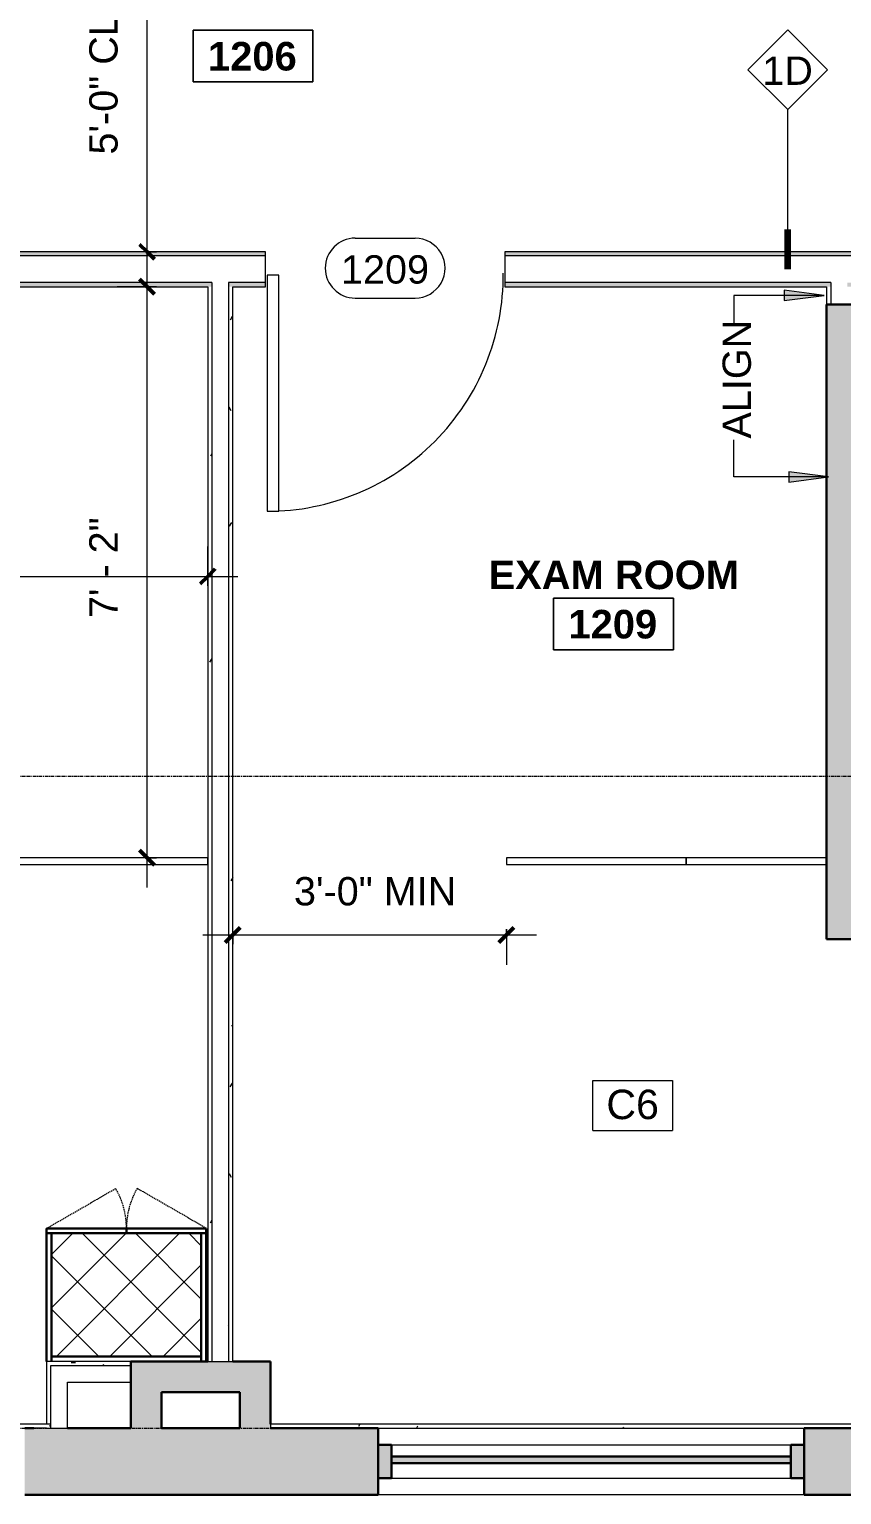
# Model space of a CAD drawing. Header units: inches. Extents: x 2810 to 3942, y 247 to 1114.
# Drawn here: x 2988.9 to 3111, y 279.7 to 499.9 of the extents above; entities that cross this region are included whole.
import ezdxf

# ---------------------------------------------------------------- set-up
doc = ezdxf.new("R2010")
doc.units = ezdxf.units.IN
doc.header["$MEASUREMENT"] = 0
doc.linetypes.add('Grid Line 1_2_', pattern=[0.8749999999999999, 0.4999999999999999, -0.125, 0.125, -0.125])
doc.linetypes.add('Hidden', pattern=[0.2812499999999999, 0.1874999999999999, -0.09374999999999997])
for name, color, linetype, lineweight in [('A-ANNO-DIMS', 211, 'Continuous', 9), ('A-ANNO-DIMS-48', 211, 'Continuous', 9), ('A-ANNO-KEYN', 231, 'Continuous', 9), ('A-AREA-IDEN', 2, 'Continuous', 9), ('A-DOOR', 31, 'Continuous', 18), ('A-DOOR-IDEN', 31, 'Continuous', 9), ('A-GLAZ-CURT', 52, 'Continuous', 18), ('A-GLAZ-CWMG', 51, 'Continuous', 18), ('A-WALL', 113, 'Continuous', 18), ('A-WALL-IDEN', 211, 'Continuous', 9), ('A-WALL-PATT', 111, 'Continuous', 18), ('G-ANNO-TEXT', 231, 'Continuous', 9), ('I-WALL', 2, 'Continuous', 18), ('Q-CASE', 31, 'Continuous', 9), ('S-GRID', 1, 'Continuous', 9)]:
    doc.layers.add(name, color=color, linetype=linetype, lineweight=lineweight)
doc.styles.add('Arial', font='arial.ttf', dxfattribs={"height": 4.42589820359281})
doc.styles.add('Swis721 Lt BT', font='swissl.ttf', dxfattribs={"height": 4.257318952234203})
doc.styles.add('Swis721 Lt BT_B', font='', dxfattribs={"height": 4.291987673343603})
doc.styles.get('Swis721 Lt BT_B').set_extended_font_data('Swis721 Lt BT', bold=True)
doc.dimstyles.new('OTJ_-_3_32__Linear__1_2__Tolerance', dxfattribs={"dimscale": 12, "dimtxt": 4.5, "dimasz": 0.1875, "dimexe": 0.375, "dimexo": 0.2500000000000001, "dimgap": 0.25, "dimtad": 1, "dimdec": 1, "dimrnd": 0.5, "dimzin": 3, "dimdsep": 46, "dimlunit": 4, "dimtxsty": 'Swis721 Lt BT', "dimblk1": 'OBLIQUE', "dimblk2": 'OBLIQUE', "dimsah": 1, "dimcen": 0.09, "dimdle": 0.375, "dimazin": 0, "dimtfac": 1, "dimtdec": 4, "dimtix": 1, "dimtmove": 0, "dimatfit": 3, "dimfxl": 1, "dimtvp": 1, "dimfrac": 2, "dimtolj": 1, "dimtzin": 0, "dimarcsym": 2})
pattern_1 = [(0, (0, 0), (15.36, 3.84), [0.634, -10.886, 0.634, -10.886, -61.44]), (0, (0, 0), (15.36, 3.84), [-23.04, 0.634, -22.406, 0.634, -10.886, -26.88]), (0, (0, 0), (15.36, 3.84), [-57.6, 0.634, -7.046, 0.634, -18.566]), (120, (5.76, 1.92), (-11.00553755053224, 11.38215020212898), [0.6339999999999999, -10.886, 0.6339999999999999, -10.886, -61.43999999999999]), (120, (5.76, 1.92), (-11.00553755053224, 11.38215020212898), [-23.04, 0.6339999999999999, -22.406, 0.6339999999999999, -10.886, -26.88]), (120, (5.76, 1.92), (-11.00553755053224, 11.38215020212898), [-57.59999999999999, 0.6339999999999999, -7.045999999999999, 0.6339999999999999, -18.566]), (240, (7.68, 9.6), (-4.354462449467752, -15.22215020212898), [0.634, -10.886, 0.634, -10.886, -61.44]), (240, (7.68, 9.6), (-4.354462449467752, -15.22215020212898), [-23.04, 0.634, -22.406, 0.634, -10.886, -26.88]), (240, (7.68, 9.6), (-4.354462449467752, -15.22215020212898), [-57.6, 0.634, -7.046, 0.634, -18.566])]

# ---------------------------------------------------------------- blocks, each defined once
blk = doc.blocks.new('System Panel - Glazed-4469464-FIRST FLOOR CONSTRUCTION')
at = {"layer": 'A-GLAZ-CURT'}
blk.add_hatch(color=250, dxfattribs=at).paths.add_polyline_path([(29.99999999999731, -0.7500000000001704), (-30.00000000000319, -0.7500000000005115), (-30.00000000000319, -1.750000000000625), (29.99999999999731, -1.750000000000284)], flags=0)
at = {"layer": 'A-GLAZ-CURT', "color": 8, "lineweight": 30}
for p, q in [((30.00000000000034, -0.7499999999999573), (-30.00000000000034, -0.7499999999999573)), ((-30.00000000000034, -0.7499999999999573), (-30.00000000000034, -1.749999999999943)), ((-30.00000000000034, -1.749999999999943), (30.00000000000034, -1.749999999999943)), ((30.00000000000034, -1.749999999999943), (30.00000000000034, -0.7499999999999573))]:
    blk.add_line(p, q, dxfattribs=at)
blk = doc.blocks.new('Rectangular Mullion - 2 x 5_ rectangular-4469463-FIRST FLOOR CONSTRUCTION')
at = {"layer": 'A-GLAZ-CWMG'}
blk.add_hatch(color=250, dxfattribs=at).paths.add_polyline_path([(-1.99999999999703, -1.499999999999488), (2.77111666946439e-12, -1.499999999999488), (2.77111666946439e-12, 3.500000000000568), (-1.99999999999703, 3.500000000000568), (-1.99999999999703, 0.7500000000005115)], flags=0)
at = {"layer": 'A-GLAZ-CWMG', "color": 8, "lineweight": 30}
for p, q in [((0, 3.500000000000014), (-1.999999999999886, 3.500000000000014)), ((-1.999999999999886, 3.500000000000014), (-1.999999999999886, -1.5)), ((0, -1.5), (0, 3.500000000000014)), ((-1.999999999999886, -1.5), (0, -1.5))]:
    blk.add_line(p, q, dxfattribs=at)
blk = doc.blocks.new('Rectangular Mullion - 2 x 5_ rectangular-4354936-FIRST FLOOR CONSTRUCTION')
at = {"layer": 'A-GLAZ-CWMG'}
blk.add_hatch(color=250, dxfattribs=at).paths.add_polyline_path([(-2.000000000002913, -1.499999999999488), (-2.000000000002913, 3.500000000000568), (-2.813749233609996e-12, 3.500000000000568), (-2.813749233609996e-12, -1.499999999999488)], flags=0)
at = {"layer": 'A-GLAZ-CWMG', "color": 8, "lineweight": 30}
for p, q in [((-1.999999999999886, 3.500000000000014), (0, 3.500000000000014)), ((-1.999999999999886, -1.5), (-1.999999999999886, 3.500000000000014)), ((0, 3.500000000000014), (0, -1.5)), ((0, -1.5), (-1.999999999999886, -1.5))]:
    blk.add_line(p, q, dxfattribs=at)
blk = doc.blocks.new('CW Cupbd - 80_h x 24_d - 2 Doors - 4 shelves-V2-FIRST FLOOR CONSTRUCTION')
at = {"layer": 'Q-CASE'}
h = blk.add_hatch(dxfattribs=at)
h.set_pattern_fill('FP2_12', color=256, style=0, pattern_type=2)
h.set_pattern_definition([(45, (-2989.51, -297.34), (-4.006467022202978, 4.006467022202979), []), (135, (-2989.51, -297.34), (-4.006467022202979, -4.006467022202978), [])])
h.paths.add_polyline_path([(13.99539834737247, 3.112204724410276), (25.24539834737251, 3.112204724410105), (25.2453983473726, 21.6122047244105), (2.745398347373026, 21.61220472441067), (2.74539834737294, 3.112204724410276)], flags=0)
at = {"layer": 'Q-CASE', "linetype": 'Hidden'}
for p, q in [((1.995398347369976, 22.36220472440973), (12.38770319278326, 28.36220472440979)), ((25.99539834736983, 22.36220472440964), (15.60309350195654, 28.36220472440969))]:
    blk.add_line(p, q, dxfattribs=at)
at = {"layer": 'Q-CASE', "lineweight": 30}
for p, q in [((13.99539834737077, 22.36220472440992), (1.995398347370724, 22.36220472440996)), ((1.995398347370722, 22.36220472440996), (1.99539834737072, 21.61220472440996)), ((13.99539834737077, 21.61220472440992), (13.99539834737077, 22.36220472440992)), ((13.99539834736903, 21.61220472440992), (13.99539834736903, 22.36220472440992)), ((13.99539834736903, 22.36220472440992), (25.99539834736907, 22.36220472440996)), ((25.99539834736907, 22.36220472440996), (25.99539834736908, 21.61220472440996)), ((1.99539834737072, 21.61220472440996), (13.99539834737077, 21.61220472440992)), ((1.99539834736994, 2.36220472441003), (1.995398347369816, 21.61220472440991)), ((2.745398347369812, 21.61220472440991), (2.745398347369936, 2.362204724410033)), ((25.99539834736908, 21.61220472440996), (13.99539834736903, 21.61220472440992)), ((25.24539834736952, 2.362204724410049), (25.24539834736939, 21.61220472441006)), ((25.99539834736933, 21.61220472441006), (25.99539834736945, 2.362204724410054)), ((2.745398347369612, 3.112204724409909), (25.24539834736923, 3.112204724409982)), ((2.745398347369615, 2.362204724410558), (2.745398347369612, 3.112204724409909)), ((25.24539834736923, 3.112204724409982), (25.24539834736923, 2.362204724410631))]:
    blk.add_line(p, q, dxfattribs=at)
at = {"layer": 'Q-CASE', "linetype": 'Hidden'}
for centre, start, end in [((1.995398347370006, 22.36220472440973), 359.5000000000001, 30.00000000000027), ((25.9953983473698, 22.36220472440963), 149.9999999999997, 180.4999999999992)]:
    blk.add_arc(centre, 12.00000000000002, start, end, dxfattribs=at)
blk = doc.blocks.new('Single Flush_No Glass_Frameless - 3_-0_x8_-0_-4630473-FIRST FLOOR CONSTRUCTION')
at = {"layer": 'A-DOOR'}
for p, q in [((19.99412029705669, 36.46376112297778), (19.99412029705674, 0.9637611229777895)), ((21.74412029705668, 36.46376112297778), (19.99412029705669, 36.46376112297778)), ((21.74412029705674, 0.9637611229777918), (21.74412029705668, 36.46376112297778)), ((19.99412029705674, 0.9637611229777892), (21.74412029705674, 0.9637611229777918))]:
    blk.add_line(p, q, dxfattribs=at)
at = {"layer": 'A-DOOR', "lineweight": 9}
blk.add_arc((21.74412029705647, 0.9637611229777971), 35.49999999999998, 89.99999999999966, 180.4999999999994, dxfattribs=at)
blk = doc.blocks.new('Rectangular Mullion - 2 x 5_ rectangular-V7-FIRST FLOOR CONSTRUCTION')
at = {"layer": 'A-GLAZ-CWMG', "color": 55}
for p, q in [((2926.224274592597, 287.1647435152309), (2986.224274592597, 287.1647435152307)), ((2926.224274592597, 282.1647435152309), (2986.224274592597, 282.1647435152307))]:
    blk.add_line(p, q, dxfattribs=at)
blk = doc.blocks.new('System Panel - Glazed-4648547-FIRST FLOOR CONSTRUCTION')
at = {"layer": 'A-GLAZ-CURT'}
for p, q in [((16.60937499999943, -0.7499999999999999), (-16.60937499999943, -0.7499999999999999)), ((-16.60937499999943, -0.7499999999999999), (-16.60937499999943, -1.749999999999986)), ((-16.60937499999943, -1.749999999999986), (16.60937499999943, -1.749999999999986)), ((16.60937499999943, -1.749999999999986), (16.60937499999943, -0.7499999999999999))]:
    blk.add_line(p, q, dxfattribs=at)
blk = doc.blocks.new('System Panel - Glazed-4676310-FIRST FLOOR CONSTRUCTION')
at = {"layer": 'A-GLAZ-CURT'}
for p, q in [((10.56249999999977, -0.7499999999999999), (-10.56249999999977, -0.7499999999999999)), ((-10.56249999999977, -0.7499999999999999), (-10.56249999999977, -1.749999999999986)), ((-10.56249999999977, -1.749999999999986), (10.56249999999977, -1.749999999999986)), ((10.56249999999977, -1.749999999999986), (10.56249999999977, -0.7499999999999999))]:
    blk.add_line(p, q, dxfattribs=at)
blk = doc.blocks.new('System Panel - Glazed-4565873-FIRST FLOOR CONSTRUCTION')
at = {"layer": 'A-GLAZ-CURT'}
for p, q in [((13.49999999999966, -0.7499999999999573), (-13.5, -0.7499999999999573)), ((-13.5, -0.7499999999999573), (-13.5, -1.749999999999943)), ((-13.5, -1.749999999999943), (13.49999999999966, -1.749999999999943)), ((13.49999999999966, -1.749999999999943), (13.49999999999966, -0.7499999999999573))]:
    blk.add_line(p, q, dxfattribs=at)
blk = doc.blocks.new('Room Tag - Room Name and Number-3379422-FIRST FLOOR CONSTRUCTION')
at = {"layer": 'A-AREA-IDEN'}
for p, q in [((-0.1880646717928032, -0.1635729993857746), (-0.1880646717928032, -0.001823739990654245)), ((-0.1880646717928032, -0.001823739990654244), (0.1869353282071967, -0.001823739990654244)), ((0.1869353282071967, -0.001823739990655456), (-0.1880646717928029, -0.001823739990654244)), ((-0.1880646717928029, -0.001823739990654251), (-0.1880646717928032, -0.1635729993857734)), ((0.1869353282071967, -0.001823739990654244), (0.1869353282071967, -0.1635729993857746)), ((0.1869353282071964, -0.1635729993857746), (0.1869353282071967, -0.001823739990655458)), ((0.1869353282071967, -0.1635729993857746), (-0.1880646717928032, -0.1635729993857746)), ((-0.1880646717928032, -0.1635729993857734), (0.1869353282071964, -0.1635729993857746))]:
    blk.add_line(p, q, dxfattribs=at)
blk = doc.blocks.new('DIMBLOCK2-FIRST FLOOR CONSTRUCTION')
at = {"layer": 'A-ANNO-DIMS-48'}
for p, q in [((3019.474274592595, 362.4069210726414), (3019.474274592595, 368.3159308149715)), ((3014.974274592595, 363.8159308149715), (3065.099274592596, 363.8159308149715)), ((3019.474274592596, 363.8159308149716), (3019.474274592596, 362.4069210726414)), ((3060.599274592596, 364.6647435152298), (3060.599274592596, 359.3159308149715)), ((3060.599274592596, 363.8159308149716), (3060.599274592596, 364.6647435152298))]:
    blk.add_line(p, q, dxfattribs=at)
at = {"layer": 'A-ANNO-DIMS-48', "lineweight": 50}
for p, q in [((3019.474274592595, 363.8159308149715), (3018.349274592595, 362.6909308149715)), ((3019.474274592595, 363.8159308149715), (3020.599274592595, 364.9409308149715)), ((3060.599274592596, 363.8159308149715), (3059.474274592596, 362.6909308149715)), ((3060.599274592596, 363.8159308149715), (3061.724274592596, 364.9409308149715))]:
    blk.add_line(p, q, dxfattribs=at)
at = {"layer": 'A-ANNO-DIMS-48', "color": 0, "insert": (3028.679631735453, 372.5018211957772), "char_height": 4.257318952234206, "width": 27.25714285714285, "attachment_point": 1, "line_spacing_factor": 1.006669768884753, "style": 'Swis721 Lt BT'}
blk.add_mtext('3\'-0" MIN', dxfattribs=at)
blk = doc.blocks.new('_Oblique')
at = {"color": 0, "linetype": 'ByBlock', "lineweight": -2}
blk.add_line((-0.5, -0.5), (0.5, 0.5), dxfattribs=at)
blk = doc.blocks.new('DIMBLOCK9-FIRST FLOOR CONSTRUCTION')
at = {"layer": 'A-ANNO-DIMS-48'}
for p, q in [((2897.724274592596, 416.2764070876623), (2897.724274592596, 422.1854168299924)), ((3015.724274592596, 416.2764070876621), (3015.724274592596, 422.1854168299924)), ((2893.224274592596, 417.6854168299924), (3020.224274592596, 417.6854168299924)), ((2897.724274592596, 417.6854168299924), (2897.724274592596, 416.2764070876623)), ((3015.724274592596, 417.6854168299924), (3015.724274592596, 416.2764070876621))]:
    blk.add_line(p, q, dxfattribs=at)
at = {"layer": 'A-ANNO-DIMS-48', "lineweight": 50}
for p, q in [((2897.724274592596, 417.6854168299924), (2898.849274592596, 418.8104168299924)), ((3015.724274592596, 417.6854168299924), (3016.849274592596, 418.8104168299924)), ((2897.724274592596, 417.6854168299924), (2896.599274592596, 416.5604168299924)), ((3015.724274592596, 417.6854168299924), (3014.599274592596, 416.5604168299924))]:
    blk.add_line(p, q, dxfattribs=at)
at = {"layer": 'A-ANNO-DIMS-48', "color": 0, "insert": (2948.25998887831, 426.371307210798), "char_height": 4.257318952234206, "width": 20.31428571428571, "attachment_point": 1, "line_spacing_factor": 1.006669768884753, "style": 'Swis721 Lt BT'}
blk.add_mtext('9\' - 10"', dxfattribs=at)
blk = doc.blocks.new('Door Tag - Door Tag-41184-FIRST FLOOR CONSTRUCTION')
at = {"layer": 'A-DOOR-IDEN'}
for p, q in [((-0.09374999999999999, 0.09374999999999999), (0.09374999999999999, 0.09374999999999999)), ((-0.09374999999999999, -0.09375000000000058), (0.09374999999999999, -0.09375000000000058))]:
    blk.add_line(p, q, dxfattribs=at)
for centre, radius, start, end in [((-0.09375000000000648, -1.233388391419504e-15), 0.0937499999999994, 90.00000000000463, 270.0000000000037), ((0.09374999999999999, 0), 0.09375000000000018, 269.9999999999829, 89.99999999998316)]:
    blk.add_arc(centre, radius, start, end, dxfattribs=at)
blk = doc.blocks.new('Wall Tag - 1_4_-62626-FIRST FLOOR CONSTRUCTION')
at = {"layer": 'A-WALL-IDEN'}
for p, q in [((-0.125, 2.574467712841232e-28), (2.914335439641035e-16, 0.125)), ((2.894138464015409e-16, 0.125), (0.125, -4.163336342344336e-17)), ((-0.125, 2.574467712841232e-28), (-3.330669073875469e-16, -0.125)), ((-3.330669073905949e-16, -0.125), (0.125, -4.163336342344336e-17))]:
    blk.add_line(p, q, dxfattribs=at)
blk = doc.blocks.new('DIMBLOCK13-FIRST FLOOR CONSTRUCTION')
at = {"layer": 'A-ANNO-DIMS-48'}
for p, q in [((3006.602878571412, 461.9842348981672), (3006.602878571412, 530.7342348981668)), ((3008.011888313742, 526.2342348981668), (3002.102878571412, 526.2342348981668)), ((3006.602878571412, 526.2342348981668), (3008.011888313742, 526.2342348981668)), ((3008.011888313742, 466.4842348981672), (3002.102878571412, 466.4842348981672)), ((3006.602878571412, 466.4842348981672), (3008.011888313742, 466.4842348981672))]:
    blk.add_line(p, q, dxfattribs=at)
at = {"layer": 'A-ANNO-DIMS-48', "lineweight": 50}
for p, q in [((3006.602878571412, 526.2342348981668), (3005.477878571412, 527.3592348981668)), ((3006.602878571412, 526.2342348981668), (3007.727878571412, 525.1092348981668)), ((3006.602878571412, 466.4842348981672), (3005.477878571412, 467.6092348981672)), ((3006.602878571412, 466.4842348981672), (3007.727878571412, 465.3592348981672))]:
    blk.add_line(p, q, dxfattribs=at)
at = {"layer": 'A-ANNO-DIMS-48', "color": 0, "insert": (2997.916988190606, 481.109234898167), "char_height": 4.257318952234206, "width": 36.59999999999999, "attachment_point": 1, "rotation": 90, "line_spacing_factor": 1.006669768884753, "style": 'Swis721 Lt BT'}
blk.add_mtext('5\'-0" CLEAR', dxfattribs=at)
blk = doc.blocks.new('Keynote Tag - Keynote Number - Boxed-135510-FIRST FLOOR CONSTRUCTION')
at = {"layer": 'A-ANNO-KEYN'}
for p, q in [((-0.125, -0.07924477272727275), (-0.125, 0.078125)), ((-0.125, 0.078125), (0.125, 0.078125)), ((0.125, 0.078125), (0.125, -0.07924477272727275)), ((-0.125, -0.07924477272727275), (0.125, -0.07924477272727275))]:
    blk.add_line(p, q, dxfattribs=at)
blk = doc.blocks.new('DIMBLOCK18-FIRST FLOOR CONSTRUCTION')
at = {"layer": 'A-ANNO-DIMS-48'}
for p, q in [((3006.602878571412, 370.9147435152297), (3006.602878571412, 465.7342348981672)), ((3008.011888313742, 461.2342348981672), (3002.102878571412, 461.2342348981672)), ((3006.602878571412, 461.2342348981672), (3008.011888313742, 461.2342348981672)), ((3008.011888313742, 375.4147435152297), (3002.102878571412, 375.4147435152297)), ((3006.602878571412, 375.4147435152297), (3008.011888313742, 375.4147435152297))]:
    blk.add_line(p, q, dxfattribs=at)
at = {"layer": 'A-ANNO-DIMS-48', "lineweight": 50}
for p, q in [((3006.602878571412, 461.2342348981672), (3005.477878571412, 462.3592348981672)), ((3006.602878571412, 461.2342348981672), (3007.727878571412, 460.1092348981672)), ((3006.602878571412, 375.4147435152297), (3005.477878571412, 376.5397435152297)), ((3006.602878571412, 375.4147435152297), (3007.727878571412, 374.2897435152297))]:
    blk.add_line(p, q, dxfattribs=at)
at = {"layer": 'A-ANNO-DIMS-48', "color": 0, "insert": (2997.916988190606, 411.4316320638413), "char_height": 4.257318952234206, "width": 16.54285714285714, "attachment_point": 1, "rotation": 90, "line_spacing_factor": 1.006669768884753, "style": 'Swis721 Lt BT'}
blk.add_mtext('7\' - 2"', dxfattribs=at)

msp = doc.modelspace()

# ---------------------------------------------------------------- hatches: boundary and pattern name
at = {"layer": 'A-WALL-PATT', "lineweight": 9}
h = msp.add_hatch(dxfattribs=at)
h.set_pattern_fill('FP2_2', color=256, style=0, pattern_type=2)
h.set_pattern_definition(pattern_1)
h.paths.add_polyline_path([(3379.849274592601, 465.8592348981674), (3379.849274592601, 466.4842348981677), (3302.347835203484, 466.4842348981677), (3302.347835203465, 465.8592348981674), (3369.577946567838, 465.8592348981674)], flags=0)
h.paths.add_polyline_path([(2912.9742745926, 465.8592348981674), (2912.9742745926, 466.4842348981677), (2907.6617745926, 466.4842348981677), (2907.6617745926, 465.8592348981674), (2908.286774592599, 465.8592348981674)], flags=0)
h.paths.add_polyline_path([(3261.972835203466, 465.8592348981674), (3266.347835203465, 465.8592348981674), (3266.347835203465, 466.4842348981677), (3189.974274592598, 466.4842348981677), (3189.974274592598, 465.8592348981674), (3259.472835203465, 465.8592348981674)], flags=0)
h.paths.add_polyline_path([(2948.974274592599, 465.8592348981674), (3024.3805245926, 465.8592348981674), (3024.3805245926, 466.4842348981677), (2948.974274592599, 466.4842348981677)], flags=0)
h.paths.add_polyline_path([(3111.849274592599, 465.8592348981674), (3153.974274592598, 465.8592348981674), (3153.974274592598, 466.4842348981677), (3060.3805245926, 466.4842348981677), (3060.3805245926, 465.8592348981674), (3109.349274592599, 465.8592348981674)], flags=0)
h = msp.add_hatch(dxfattribs=at)
h.set_pattern_fill('FP2_2', color=256, style=0, pattern_type=2)
h.set_pattern_definition(pattern_1)
h.paths.add_polyline_path([(3379.849274592581, 461.2342348981677), (3379.849274592601, 461.8592348981676), (3302.347835203484, 461.8592348981676), (3302.347835203465, 461.2342348981677), (3369.577946567838, 461.2342348981677)], flags=0)
h.paths.add_polyline_path([(2904.536774592599, 461.2342348981677), (2912.9742745926, 461.2342348981677), (2912.9742745926, 461.8592348981676), (2904.536774592599, 461.8592348981676)], flags=0)
h.paths.add_polyline_path([(2948.974274592599, 461.2342348981677), (3016.349274592599, 461.2342348981677), (3016.349274592599, 461.8592348981676), (2948.974274592599, 461.8592348981676)], flags=0)
h.paths.add_polyline_path([(3024.3805245926, 461.2342348981677), (3024.3805245926, 461.8592348981676), (3018.849274592599, 461.8592348981676), (3018.849274592599, 461.2342348981677), (3019.474274592598, 461.2342348981677)], flags=0)
h.paths.add_polyline_path([(3262.597835203465, 461.2342348981677), (3266.347835203465, 461.2342348981677), (3266.347835203465, 461.8592348981676), (3261.972835203466, 461.8592348981676), (3261.972835203466, 461.2342348981677)], flags=0)
h.paths.add_polyline_path([(3259.472835203465, 461.2342348981677), (3259.472835203465, 461.8592348981676), (3189.974274592598, 461.8592348981676), (3189.974274592598, 461.2342348981677), (3258.847835203465, 461.2342348981679)], flags=0)
h.paths.add_polyline_path([(3060.3805245926, 461.2342348981677), (3109.349274592599, 461.2342348981677), (3109.349274592599, 461.8592348981676), (3060.3805245926, 461.8592348981676)], flags=0)
h.paths.add_polyline_path([(3111.849274592599, 461.2342348981677), (3146.349274592599, 461.2342348981677), (3146.349274592599, 461.8592348981676), (3111.849274592599, 461.8592348981676)], flags=0)
h.paths.add_polyline_path([(3149.474274592599, 461.2342348981677), (3153.974274592598, 461.2342348981677), (3153.974274592598, 461.8592348981676), (3148.849274592599, 461.8592348981676), (3148.849274592599, 461.2342348981677)], flags=0)
h = msp.add_hatch(dxfattribs=at)
h.set_pattern_fill('FP2_2', color=256, style=0, pattern_type=2)
h.set_pattern_definition(pattern_1)
h.paths.add_polyline_path([(3016.349274592599, 299.7017623876658), (3016.349274592599, 461.2342348981677), (3015.724274592598, 461.2342348981677), (3015.724274592598, 299.7017623876658)], flags=0)
h = msp.add_hatch(dxfattribs=at)
h.set_pattern_fill('FP2_2', color=256, style=0, pattern_type=2)
h.set_pattern_definition(pattern_1)
h.paths.add_polyline_path([(3019.474274592598, 299.7017623876658), (3019.474274592598, 461.2342348981677), (3018.849274592599, 461.2342348981677), (3018.849274592599, 299.7017623876658)], flags=0)
for points in [[(3108.724274592599, 363.1647435152305), (3112.474274592599, 363.1717348981679), (3112.474274592599, 458.5467348981679), (3108.724274592599, 458.5467348981679), (3108.724274592599, 450.7289334658906)], [(3008.786774592599, 289.6647435152308), (3008.786774592599, 299.7017623876658), (3004.1617745926, 299.7017623876658), (3004.1617745926, 289.6647435152308)], [(3018.849274592599, 295.0767623876657), (3025.1617745926, 295.0767623876657), (3025.1617745926, 299.7017623876658), (3008.786774592599, 299.7017623876658), (3008.786774592599, 295.0767623876657), (3018.091514127887, 295.0767623876657)], [(3025.1617745926, 289.6647435152308), (3025.1617745926, 295.0767623876657), (3020.5367745926, 295.0767623876657), (3020.5367745926, 289.6647435152308)]]:
    msp.add_hatch(color=7, dxfattribs=at).paths.add_polyline_path(points, flags=0)
h = msp.add_hatch(dxfattribs=at)
h.set_pattern_fill('FP2_2', color=256, style=0, pattern_type=2)
h.set_pattern_definition(pattern_1)
h.paths.add_polyline_path([(2995.624636448603, 299.0767623876658), (3004.1617745926, 299.0767623876658), (3004.1617745926, 299.7017623876658), (2992.130524592601, 299.7017623876661), (2992.130524592601, 299.0767623876658), (2994.630524592601, 299.0767623876658)], flags=0)
h = msp.add_hatch(color=7, dxfattribs=at)
h.paths.add_polyline_path([(3823.7242745926, 279.6647435152282), (3860.349274592599, 279.6647435152282), (3860.349274592599, 289.6647435152281), (3842.724274592601, 289.6647435152281), (3842.724274592601, 280.6647435152302), (3824.724274592601, 280.6647435152302), (3824.724274592601, 289.6647435152281), (3807.349274592601, 289.6647435152281), (3807.349274592601, 279.6647435152283)], flags=0)
h.paths.add_polyline_path([(3743.3492745926, 279.6647435152285), (3743.3492745926, 289.6647435152285), (3690.349274592599, 289.6647435152285), (3690.349274592599, 279.6647435152285)], flags=0)
h.paths.add_polyline_path([(3626.349274592599, 279.6647435152287), (3626.349274592599, 289.664743515229), (3608.8492745926, 289.664743515229), (3608.8492745926, 280.6647435152308), (3590.8492745926, 280.6647435152308), (3590.8492745926, 289.664743515229), (3572.849274592597, 289.664743515229), (3572.849274592597, 279.6647435152287), (3625.204442887803, 279.6647435152287)], flags=0)
h.paths.add_polyline_path([(3508.849274592597, 279.6647435152292), (3508.849274592597, 289.6647435152293), (3456.349274592599, 289.6647435152293), (3456.349274592599, 279.6647435152292), (3497.391194727821, 279.6647435152292)], flags=0)
h.paths.add_polyline_path([(3374.849274592601, 279.6647435152295), (3392.349274592597, 279.6647435152295), (3392.349274592598, 289.6647435152296), (3374.849274592601, 289.6647435152296), (3374.849274592601, 280.664743515231), (3356.849274592601, 280.664743515231), (3356.8492745926, 289.6647435152296), (3339.349274592598, 289.6647435152296), (3339.349274592598, 279.6647435152295), (3369.577946567838, 279.6647435152295)], flags=0)
h.paths.add_polyline_path([(3241.764698407856, 279.6647435152299), (3275.349274592598, 279.6647435152299), (3275.349274592598, 289.66474351523), (3222.349274592599, 289.66474351523), (3222.349274592599, 279.6647435152299)], flags=0)
h.paths.add_polyline_path([(3140.849274592601, 279.6647435152304), (3158.349274592599, 279.6647435152304), (3158.349274592599, 289.6647435152303), (3140.849274592603, 289.6647435152303), (3140.849274592601, 280.6647435152308), (3122.849274592601, 280.6647435152308), (3122.8492745926, 289.6647435152303), (3105.3492745926, 289.6647435152303), (3105.3492745926, 279.6647435152304), (3122.849274592601, 279.6647435152304)], flags=0)
h.paths.add_polyline_path([(2992.130524592601, 279.6647435152307), (3041.3492745926, 279.6647435152307), (3041.3492745926, 289.6647435152308), (2988.2242745926, 289.6647435152308), (2988.2242745926, 279.6647435152309), (2991.5055245926, 279.6647435152309)], flags=0)
h.paths.add_polyline_path([(2924.224274592599, 279.6647435152312), (2924.224274592599, 289.6647435152312), (2906.8492745926, 289.6647435152314), (2906.8492745926, 280.6647435152315), (2888.8492745926, 280.6647435152315), (2888.8492745926, 289.6647435152314), (2887.724274592598, 289.6647435152312), (2887.724274592598, 279.6647435152312), (2907.7242745926, 279.6647435152312)], flags=0)
h = msp.add_hatch(dxfattribs=at)
h.set_pattern_fill('FP2_2', color=256, style=0, pattern_type=2)
h.set_pattern_definition(pattern_1)
h.paths.add_polyline_path([(2991.5055245926, 289.6647435152308), (2992.130524592601, 289.6647435152308), (2992.130524592601, 290.289743515231), (2908.8492745926, 290.2897435152311), (2908.8492745926, 289.6647435152312), (2991.461069811557, 289.6647435152308)], flags=0)
h = msp.add_hatch(dxfattribs=at)
h.set_pattern_fill('FP2_2', color=256, style=0, pattern_type=2)
h.set_pattern_definition(pattern_1)
h.paths.add_polyline_path([(3113.951450247874, 289.6647435152303), (3120.5992745926, 289.6647435152303), (3120.5992745926, 290.2897435152308), (3025.1617745926, 290.2897435152308), (3025.1617745926, 289.6647435152308), (3105.3492745926, 289.6647435152307)], flags=0)
at = {"layer": 'G-ANNO-TEXT'}
for points in [[(3108.361209904931, 459.940619187404), (3102.361209904931, 460.7305341729283), (3102.361209904931, 459.1507042018796)], [(3109.024036137788, 432.6471266456414), (3103.024036137788, 433.4370416311658), (3103.024036137788, 431.857211660117)]]:
    msp.add_hatch(color=7, dxfattribs=at).paths.add_polyline_path(points, flags=0)

# ---------------------------------------------------------------- linework, layer by layer
at = {"layer": 'A-WALL'}
for p, q in [((3024.380524592597, 465.8592348981671), (2948.974274592596, 465.8592348981671)), ((3153.974274592596, 465.8592348981671), (3060.380524592597, 465.8592348981671)), ((3016.349274592596, 461.8592348981672), (2948.974274592597, 461.8592348981672)), ((3016.349274592596, 461.8592348981672), (3016.349274592596, 299.7017623876654)), ((3018.849274592596, 461.8592348981672), (3018.849274592596, 299.7017623876654)), ((3024.380524592597, 461.8592348981672), (3018.849274592596, 461.8592348981672)), ((3109.349274592596, 461.8592348981672), (3060.380524592597, 461.8592348981672)), ((3109.349274592596, 461.8592348981672), (3109.349274592596, 458.5467348981676)), ((3015.724274592596, 299.7017623876654), (3019.474274592596, 299.7017623876654)), ((2992.130524592597, 299.0767623876656), (3004.161774592596, 299.0767623876656)), ((2992.130524592597, 289.6647435152306), (2992.130524592598, 299.0767623876656)), ((2992.130524592598, 290.2897435152306), (2991.505524592598, 290.2897435152306)), ((2991.505524592598, 289.6647435152306), (2994.630524592597, 289.6647435152306)), ((3025.161774592597, 290.2897435152304), (3025.161774592597, 289.6647435152304))]:
    msp.add_line(p, q, dxfattribs=at)
at = {"layer": 'A-WALL', "color": 8, "lineweight": 30}
for p, q in [((3004.161774592596, 299.7017623876655), (3004.161774592596, 289.6647435152306)), ((3015.724274592596, 299.7017623876655), (3004.161774592596, 299.7017623876655)), ((3025.161774592597, 299.7017623876654), (3019.474274592596, 299.7017623876655)), ((3025.161774592597, 290.2897435152304), (3025.161774592597, 299.7017623876654)), ((3008.786774592596, 289.6647435152305), (3008.786774592596, 295.0767623876655)), ((3008.786774592596, 295.0767623876655), (3020.536774592597, 295.0767623876654)), ((3020.536774592597, 295.0767623876654), (3020.536774592597, 289.6647435152304)), ((2989.593392275, 289.6647435152306), (2988.224274592597, 289.6647435152306)), ((3004.161774592597, 289.6647435152305), (2994.630524592598, 289.6647435152306)), ((3020.536774592597, 289.6647435152305), (3008.786774592596, 289.6647435152305)), ((3041.349274592597, 289.6647435152304), (3025.161774592597, 289.6647435152304)), ((3041.349274592597, 279.6647435152304), (3041.349274592597, 289.6647435152304)), ((3105.349274592597, 289.6647435152302), (3105.349274592597, 279.6647435152302)), ((3120.599274592597, 289.6647435152302), (3105.349274592597, 289.6647435152302)), ((2988.224274592597, 279.6647435152306), (3041.349274592597, 279.6647435152304)), ((3105.349274592597, 279.6647435152302), (3158.349274592596, 279.66474351523))]:
    msp.add_line(p, q, dxfattribs=at)
at = {"layer": 'A-WALL', "color": 55}
for p, q in [((2991.505524592598, 289.6647435152306), (2989.593392275, 289.6647435152306)), ((3105.349274592597, 279.6647435152302), (3041.349274592597, 279.6647435152304))]:
    msp.add_line(p, q, dxfattribs=at)
at = {"layer": 'A-WALL-IDEN'}
msp.add_line((3102.869538467861, 463.8592348981672), (3102.869538467861, 487.8592348981669), dxfattribs=at)
at = {"layer": 'A-WALL-IDEN', "lineweight": 90}
msp.add_line((3102.869538467861, 463.8592348981672), (3102.869538467861, 469.8592348981672), dxfattribs=at)
at = {"layer": 'G-ANNO-TEXT', "color": 7}
for p, q in [((3108.361209904931, 459.940619187404), (3102.361209904931, 460.7305341729283)), ((3102.361209904931, 460.7305341729283), (3102.361209904931, 459.1507042018796)), ((3094.777977555586, 459.940619187404), (3094.777977555587, 456.6058362186055)), ((3108.361209904931, 459.940619187404), (3094.777977555586, 459.940619187404)), ((3102.361209904931, 459.1507042018796), (3108.361209904931, 459.940619187404)), ((3094.777977555587, 456.6058362186055), (3094.777977555587, 455.3900319697951)), ((3094.777977555586, 432.6471266456415), (3094.777977555587, 438.2300319697952)), ((3109.024036137788, 432.6471266456414), (3094.777977555586, 432.6471266456415)), ((3109.024036137788, 432.6471266456414), (3103.024036137788, 433.4370416311658)), ((3103.024036137788, 433.4370416311658), (3103.024036137788, 431.857211660117)), ((3103.024036137788, 431.857211660117), (3109.024036137788, 432.6471266456414))]:
    msp.add_line(p, q, dxfattribs=at)
at = {"layer": 'I-WALL'}
for p, q in [((3024.380524592597, 466.4842348981672), (2948.974274592597, 466.4842348981672)), ((3024.380524592597, 461.2342348981672), (3024.380524592597, 466.4842348981672)), ((3153.974274592596, 466.4842348981672), (3060.380524592597, 466.4842348981672)), ((3060.380524592597, 466.4842348981672), (3060.380524592597, 461.2342348981672)), ((2948.974274592597, 461.2342348981672), (3015.724274592596, 461.2342348981672)), ((3015.724274592596, 461.2342348981672), (3015.724274592596, 299.7017623876654)), ((3019.474274592596, 299.7017623876654), (3019.474274592596, 461.2342348981672)), ((3019.474274592596, 461.2342348981672), (3024.380524592597, 461.2342348981672)), ((3060.380524592597, 461.2342348981672), (3108.724274592596, 461.2342348981672)), ((3108.724274592596, 461.2342348981672), (3108.724274592596, 458.5467348981676)), ((3004.161774592596, 299.7017623876656), (2991.505524592598, 299.7017623876656)), ((2991.505524592598, 299.7017623876656), (2991.505524592598, 290.2897435152306)), ((2994.630524592597, 296.5767623876656), (3004.161774592596, 296.5767623876656)), ((2994.630524592597, 289.6647435152306), (2994.630524592598, 296.5767623876656)), ((2991.505524592598, 290.2897435152306), (2908.849274592597, 290.2897435152308)), ((3120.599274592597, 290.2897435152302), (3025.161774592597, 290.2897435152304)), ((3041.349274592597, 289.6647435152304), (3105.349274592597, 289.6647435152302))]:
    msp.add_line(p, q, dxfattribs=at)
at = {"layer": 'I-WALL', "color": 8, "lineweight": 30}
for p, q in [((3108.724274592596, 458.5467348981676), (3108.724274592596, 363.1647435152301)), ((3112.474274592596, 458.5467348981676), (3108.724274592596, 458.5467348981676)), ((3108.724274592596, 363.1647435152301), (3112.474274592596, 363.1647435152301))]:
    msp.add_line(p, q, dxfattribs=at)
at = {"layer": 'S-GRID', "linetype": 'Grid Line 1_2_'}
for p, q in [((2833.724274592596, 387.6647435152304), (3929.192934936827, 387.6647435152269)), ((2833.724274592596, 289.6647435152304), (3929.192934936827, 289.6647435152269))]:
    msp.add_line(p, q, dxfattribs=at)

# ---------------------------------------------------------------- block references
at = {"layer": 'A-ANNO-KEYN', "xscale": 47.99999999999997, "yscale": 47.99999999999997, "zscale": 47.99999999999997}
msp.add_blockref('Keynote Tag - Keynote Number - Boxed-135510-FIRST FLOOR CONSTRUCTION', (3079.584031751865, 338.187612047581), dxfattribs=at)
at = {"layer": 'A-AREA-IDEN', "xscale": 47.99999999999997, "yscale": 47.99999999999997, "zscale": 47.99999999999997}
for p in [(3022.563296027979, 499.87602876538), (3076.7278512066, 414.5051180620775)]:
    msp.add_blockref('Room Tag - Room Name and Number-3379422-FIRST FLOOR CONSTRUCTION', p, dxfattribs=at)
at = {"layer": 'A-DOOR', "rotation": 180}
msp.add_blockref('Single Flush_No Glass_Frameless - 3_-0_x8_-0_-4630473-FIRST FLOOR CONSTRUCTION', (3046.374644889654, 463.9479960211451), dxfattribs=at)
at = {"layer": 'A-DOOR-IDEN', "xscale": 47.99999999999997, "yscale": 47.99999999999997, "zscale": 47.99999999999997}
msp.add_blockref('Door Tag - Door Tag-41184-FIRST FLOOR CONSTRUCTION', (3042.380524592595, 464.0367571441226), dxfattribs=at)
at = {"layer": 'A-GLAZ-CURT', "lineweight": 9, "rotation": 180}
for name, p in [('System Panel - Glazed-4648547-FIRST FLOOR CONSTRUCTION', (2999.114899592596, 373.6647435152298)), ('System Panel - Glazed-4565873-FIRST FLOOR CONSTRUCTION', (3074.099274592597, 373.6647435152298)), ('System Panel - Glazed-4676310-FIRST FLOOR CONSTRUCTION', (3098.161774592596, 373.6647435152296))]:
    msp.add_blockref(name, p, dxfattribs=at)
at = {"layer": 'A-GLAZ-CURT', "color": 55, "rotation": 180}
msp.add_blockref('System Panel - Glazed-4469464-FIRST FLOOR CONSTRUCTION', (3073.349274592597, 283.6647435152304), dxfattribs=at)
at = {"layer": 'A-GLAZ-CWMG', "color": 55, "extrusion": (0, 0, -1)}
msp.add_blockref('Rectangular Mullion - 2 x 5_ rectangular-4354936-FIRST FLOOR CONSTRUCTION', (-3041.349274592596, 283.6647435152305), dxfattribs=at)
at = {"layer": 'A-GLAZ-CWMG', "color": 55}
for name, p in [('Rectangular Mullion - 2 x 5_ rectangular-V7-FIRST FLOOR CONSTRUCTION', (117.1250000000002, 0)), ('Rectangular Mullion - 2 x 5_ rectangular-4469463-FIRST FLOOR CONSTRUCTION', (3105.349274592597, 283.6647435152303))]:
    msp.add_blockref(name, p, dxfattribs=at)
at = {"layer": 'A-WALL-IDEN', "xscale": 47.99999999999997, "yscale": 47.99999999999997, "zscale": 47.99999999999997}
msp.add_blockref('Wall Tag - 1_4_-62626-FIRST FLOOR CONSTRUCTION', (3102.869538467861, 493.8592348981669), dxfattribs=at)
at = {"layer": 'Q-CASE'}
msp.add_blockref('CW Cupbd - 80_h x 24_d - 2 Doors - 4 shelves-V2-FIRST FLOOR CONSTRUCTION', (2989.510126245228, 297.3395576632556), dxfattribs=at)

# ---------------------------------------------------------------- texts
at = {"layer": 'A-AREA-IDEN', "char_height": 4.291987673343603, "attachment_point": 2, "line_spacing_factor": 0.9985383491037769, "style": 'Swis721 Lt BT_B'}
for s, insert, width in [('1206', (3022.425634066737, 498.0317436201204), 15.33599999999999), ('EXAM ROOM', (3076.733205039775, 420.0742326605007), 42.17399999999996), ('1209', (3076.590189245358, 412.6608329168179), 15.33599999999999)]:
    msp.add_mtext(s, dxfattribs=dict(at, insert=insert, width=width))
at = {"layer": 'A-DOOR-IDEN', "insert": (3042.359863754473, 465.9698228587502), "char_height": 4.257318952234203, "width": 15.11999999999999, "attachment_point": 2, "line_spacing_factor": 1.006669768884752, "style": 'Swis721 Lt BT'}
msp.add_mtext('1209', dxfattribs=at)
at = {"layer": 'A-WALL-IDEN', "insert": (3102.855107095356, 495.8438151476117), "char_height": 4.257318952234203, "width": 8.747999999999994, "attachment_point": 2, "line_spacing_factor": 1.006669768884752, "style": 'Swis721 Lt BT'}
msp.add_mtext('1D', dxfattribs=at)
at = {"layer": 'G-ANNO-TEXT', "color": 7, "insert": (3093.084944317638, 438.4175319697952), "char_height": 4.257318952234206, "width": 20.142, "attachment_point": 1, "rotation": 90, "line_spacing_factor": 1.006669768884753, "style": 'Swis721 Lt BT'}
msp.add_mtext('ALIGN', dxfattribs=at)

# ---------------------------------------------------------------- dimensions: what is measured, and where the dimension line sits
at = {"layer": 'A-ANNO-DIMS'}
dim = msp.add_linear_dim(base=(3006.602878571412, 526.2342348981668), p1=(3005.011888313742, 466.4842348981672), p2=(3005.011888313742, 526.2342348981668), angle=89.99999999999991, text='5\'-0" CLEAR', dimstyle='OTJ_-_3_32__Linear__1_2__Tolerance', override={"dimpost": '<>', "dimfxl": 59.74999999999966}, dxfattribs=at)
dim.commit()
dim.dimension.update_dxf_attribs({"geometry": 'DIMBLOCK13-FIRST FLOOR CONSTRUCTION', "text_midpoint": (3001.360054819377, 496.3592348981675)})
dim = msp.add_linear_dim(base=(3006.602878571412, 461.2342348981672), p1=(3005.011888313742, 375.4147435152297), p2=(3005.011888313742, 461.2342348981672), angle=89.99999999999991, dimstyle='OTJ_-_3_32__Linear__1_2__Tolerance', override={"dimpost": '<>', "dimfxl": 85.81949138293749}, dxfattribs=at)
dim.commit()
dim.dimension.update_dxf_attribs({"geometry": 'DIMBLOCK18-FIRST FLOOR CONSTRUCTION', "text_midpoint": (3001.474219095294, 418.324489206699)})
dim = msp.add_linear_dim(base=(3015.724274592596, 417.6854168299924), p1=(2897.724274592596, 419.2764070876623), p2=(3015.724274592596, 419.2764070876621), dimstyle='OTJ_-_3_32__Linear__1_2__Tolerance', override={"dimpost": '<>', "dimfxl": 118.0000000000005}, dxfattribs=at)
dim.commit()
dim.dimension.update_dxf_attribs({"geometry": 'DIMBLOCK9-FIRST FLOOR CONSTRUCTION', "text_midpoint": (2956.724274592596, 422.8733261603836)})
dim = msp.add_linear_dim(base=(3060.599274592596, 363.8159308149716), p1=(3019.474274592596, 365.4069210726414), p2=(3060.599274592596, 367.6647435152298), text='3\'-0" MIN', dimstyle='OTJ_-_3_32__Linear__1_2__Tolerance', override={"dimpost": '<>', "dimfxl": 41.18693223805738}, dxfattribs=at)
dim.commit()
dim.dimension.update_dxf_attribs({"geometry": 'DIMBLOCK2-FIRST FLOOR CONSTRUCTION', "text_midpoint": (3040.036774592596, 369.0038401453628)})

# ---------------------------------------------------------------- next in the draw order: texts
at = {"layer": 'A-ANNO-KEYN', "insert": (3079.570303830871, 340.5437874002985), "char_height": 4.42589820359281, "width": 9.39599999999999, "attachment_point": 2, "line_spacing_factor": 0.9385317878468564, "style": 'Arial', "bg_fill": 3, "box_fill_scale": 1.25, "bg_fill_color": 0, "bg_fill_transparency": 0}
msp.add_mtext('C6', dxfattribs=at)

doc.saveas('drawing.dxf')
